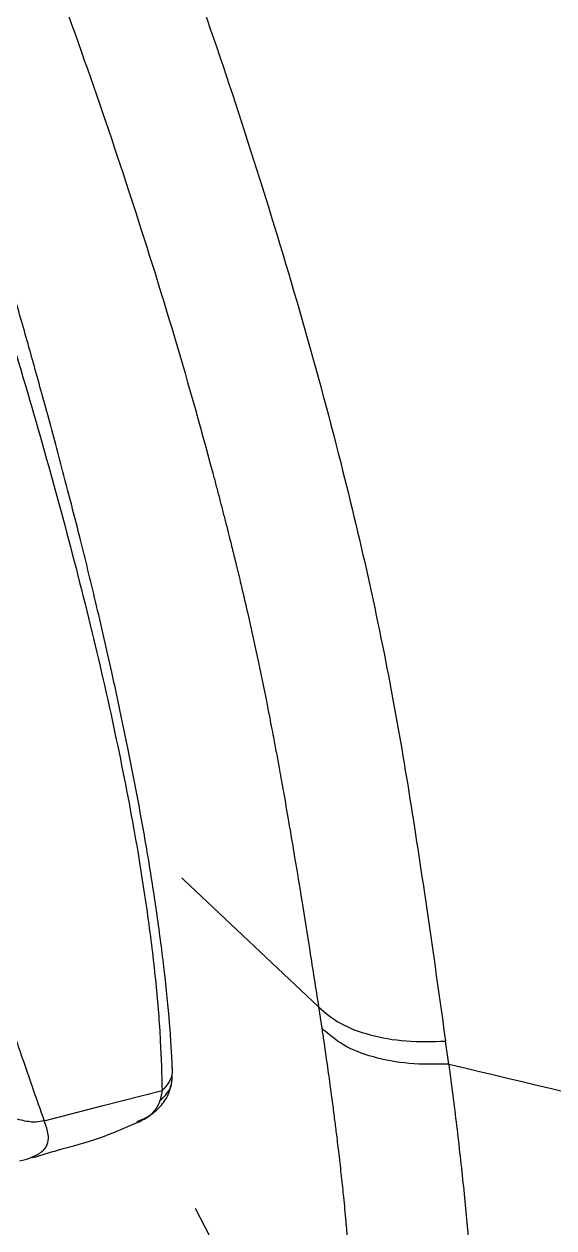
# Model space of a CAD drawing. Extents: x 832 to 912, y 781 to 934.
# Drawn here: x 858.048 to 859.743, y 877.831 to 881.68 of the extents above; entities that cross this region are included whole.
import ezdxf

# ---------------------------------------------------------------- set-up
doc = ezdxf.new("R2010")
doc.units = 0
doc.header["$MEASUREMENT"] = 0
doc.layers.add('1', color=4, linetype='Continuous')

# ---------------------------------------------------------------- blocks, each defined once
blk = doc.blocks.new('pillow top view')
at = {"layer": '1', "color": 3, "linetype": 'Continuous', "lineweight": 25}
for p, q in [((5.8865, -5.6587), (5.8887, -5.6185)), ((5.853, -5.6908), (5.8459, -5.7216)), ((5.8846, -5.6652), (5.8866, -5.6584)), ((5.7678, -5.7878), (5.7733, -5.7855))]:
    blk.add_line(p, q, dxfattribs=at)
at = {"layer": '1', "color": 3, "linetype": 'Continuous', "lineweight": 25, "flags": 128}
blk.add_lwpolyline([(5.4724, -5.7733), (5.6626, -5.7321), (5.8529, -5.6909)], dxfattribs=at)
at = {"layer": '1', "color": 3, "linetype": 'Continuous', "lineweight": 25}
for points, knots in [([(5.8884, -5.6198), (5.8879, -5.5739), (5.8869, -5.4801), (5.8764, -5.3125), (5.8606, -5.1355), (5.8401, -4.9558), (5.816, -4.7776), (5.7855, -4.5779), (5.7485, -4.3609), (5.7054, -4.1323), (5.6631, -3.9241), (5.6275, -3.7581), (5.5986, -3.6283), (5.5768, -3.5319), (5.5555, -3.44), (5.535, -3.3527), (5.5146, -3.2676), (5.4921, -3.1748), (5.4647, -3.0634), (5.4292, -2.922), (5.3846, -2.7483), (5.33, -2.5404), (5.2651, -2.2989), (5.1892, -2.0226), (5.1049, -1.7212), (5.0444, -1.5096), (5.0142, -1.4037)], [0, 0, 0, 0, 0.057912, 0.118209, 0.174442, 0.226943, 0.275916, 0.321493, 0.383596, 0.437845, 0.484672, 0.527325, 0.549538, 0.570566, 0.590423, 0.609121, 0.62667, 0.644687, 0.667926, 0.696694, 0.732769, 0.774945, 0.823277, 0.877866, 0.93885, 1, 1, 1, 1]), ([(4.9473, -1.4482), (4.9907, -1.5933), (5.0774, -1.8832), (5.2023, -2.3076), (5.3209, -2.7224), (5.4311, -3.1261), (5.5317, -3.5189), (5.6212, -3.8994), (5.6983, -4.2645), (5.7608, -4.6093), (5.8041, -4.9026), (5.8318, -5.1484), (5.8478, -5.3513), (5.8551, -5.5369), (5.8537, -5.6395), (5.853, -5.6908)], [0, 0, 0, 0, 0.083388, 0.166545, 0.249266, 0.331863, 0.414655, 0.498053, 0.581911, 0.665729, 0.748937, 0.811246, 0.87376, 0.936869, 1, 1, 1, 1]), ([(4.3322, -1.9182), (4.3762, -2.052), (4.4641, -2.3201), (4.5899, -2.7209), (4.7118, -3.119), (4.8279, -3.5118), (4.9382, -3.8969), (5.0335, -4.2391), (5.115, -4.5349), (5.1836, -4.7841), (5.2464, -5.0114), (5.3043, -5.2119), (5.3555, -5.3861), (5.4001, -5.5354), (5.4388, -5.6648), (5.4612, -5.7372), (5.4724, -5.7733)], [0, 0, 0, 0, 0.082589, 0.165416, 0.24837, 0.331192, 0.414034, 0.497446, 0.56062, 0.623393, 0.686188, 0.749611, 0.812567, 0.875073, 0.937549, 1, 1, 1, 1]), ([(5.8875, -5.6198), (5.8876, -5.6268), (5.8877, -5.6441), (5.8757, -5.6697), (5.8604, -5.6839), (5.853, -5.6907)], [0, 0, 0, 0, 0.26269, 0.641419, 1, 1, 1, 1]), ([(5.77, -5.7906), (5.7847, -5.7837), (5.815, -5.7693), (5.8507, -5.738), (5.8743, -5.7058), (5.8797, -5.6832), (5.8817, -5.6749)], [0, 0, 0, 0, 0.262404, 0.540965, 0.830869, 1, 1, 1, 1]), ([(5.8459, -5.7216), (5.8542, -5.7148), (5.8712, -5.7008), (5.8844, -5.6772), (5.885, -5.6622), (5.8851, -5.6583)], [0, 0, 0, 0, 0.410227, 0.846387, 1, 1, 1, 1]), ([(5.7733, -5.7855), (5.7849, -5.7813), (5.8254, -5.7666), (5.8373, -5.7404), (5.8459, -5.7216)], [0, 0, 0, 0, 0.286192, 1, 1, 1, 1]), ([(5.4724, -5.7733), (5.4635, -5.7746), (5.4512, -5.7763), (5.4234, -5.775), (5.4029, -5.7693), (5.3869, -5.7648)], [0, 0, 0, 0, 0.3618783, 0.5029836, 1, 1, 1, 1]), ([(5.4296, -5.8868), (5.4366, -5.8842), (5.4471, -5.8803), (5.4571, -5.874), (5.4636, -5.8692), (5.4689, -5.8642), (5.4732, -5.8592), (5.4802, -5.8487), (5.4837, -5.8366), (5.4839, -5.825), (5.4837, -5.8213), (5.4836, -5.8198), (5.4825, -5.8052), (5.4774, -5.789), (5.4724, -5.7733)], [0, 0, 0, 0, 0.109113, 0.164756, 0.21881, 0.2712, 0.321847, 0.370678, 0.577021, 0.639501, 0.654398, 0.666362, 0.675412, 1, 1, 1, 1]), ([(5.4303, -5.8891), (5.4577, -5.882), (5.53, -5.8633), (5.6458, -5.8387), (5.7289, -5.8062), (5.7689, -5.7906)], [0, 0, 0, 0, 0.240849, 0.635299, 1, 1, 1, 1]), ([(5.3888, -5.8978), (5.4014, -5.8953), (5.4173, -5.8922), (5.4275, -5.8877), (5.4296, -5.8868)], [0, 0, 0, 0, 0.794682, 1, 1, 1, 1])]:
    blk.add_open_spline(points, degree=3, knots=knots, dxfattribs=at)
blk = doc.blocks.new('2026 SOVEREIGN HL')
at = {"layer": '1', "color": 3, "linetype": 'Continuous', "lineweight": 25}
for p, q in [((27.261, 81.443), (27.2713, 81.3753)), ((27.6771, 81.2606), (27.667, 81.3337))]:
    blk.add_line(p, q, dxfattribs=at)
at = {"layer": '1', "color": 3, "linetype": 'Continuous', "lineweight": 25, "flags": 128}
for points in [[(26.8232, 81.8559), (26.831, 81.8485), (27.261, 81.443)], [(26.866, 80.7998), (26.9765, 80.5882), (27.3008, 79.9671)]]:
    blk.add_lwpolyline(points, dxfattribs=at)
at = {"layer": '1', "color": 3, "linetype": 'Continuous', "lineweight": 25}
for points, knots in [([(26.7227, 85.1043), (26.7807, 84.9463), (26.8967, 84.63), (27.0555, 84.1513), (27.2028, 83.6686), (27.3263, 83.2134), (27.4277, 82.7894), (27.5044, 82.4069), (27.5652, 82.0388), (27.6184, 81.6798), (27.6508, 81.4492), (27.667, 81.3337)], [0, 0, 0, 0, 0.123108, 0.246554, 0.370506, 0.495391, 0.596695, 0.698588, 0.799475, 0.899597, 1, 1, 1, 1]), ([(26.3289, 84.9695), (26.3841, 84.8219), (26.4945, 84.5263), (26.6486, 84.0739), (26.7935, 83.6148), (26.8851, 83.2916), (26.9327, 83.1121), (26.9428, 83.0739), (26.9526, 83.0359), (26.9623, 82.998), (26.9719, 82.9604), (26.9803, 82.9269), (26.9892, 82.8907), (27.0004, 82.8451), (27.0162, 82.7793), (27.0401, 82.6762), (27.0669, 82.5543), (27.0893, 82.4453), (27.1032, 82.3746), (27.1111, 82.3337), (27.1174, 82.301), (27.1225, 82.2737), (27.1285, 82.2414), (27.1373, 82.1936), (27.15, 82.1229), (27.1663, 82.0293), (27.1859, 81.9131), (27.2086, 81.7749), (27.2342, 81.6151), (27.2517, 81.5029), (27.261, 81.443)], [0, 0, 0, 0, 0.122287, 0.244951, 0.372481, 0.499393, 0.509918, 0.520418, 0.530891, 0.541336, 0.551751, 0.562135, 0.569136, 0.581851, 0.600226, 0.62421, 0.668831, 0.704401, 0.718736, 0.730723, 0.740335, 0.747554, 0.754825, 0.768936, 0.789943, 0.817909, 0.852875, 0.894812, 0.943812, 1, 1, 1, 1]), ([(27.261, 81.443), (27.2823, 81.4247), (27.3249, 81.388), (27.4232, 81.3515), (27.5386, 81.3305), (27.6242, 81.3327), (27.667, 81.3337)], [0, 0, 0, 0, 0.2500001, 0.499999, 0.7499991, 1, 1, 1, 1]), ([(27.6771, 81.2606), (27.6342, 81.2599), (27.5486, 81.2584), (27.4333, 81.2808), (27.3351, 81.3188), (27.2926, 81.3565), (27.2713, 81.3753)], [0, 0, 0, 0, 0.2499999, 0.4999992, 0.7499987, 1, 1, 1, 1]), ([(27.2713, 81.3753), (27.2734, 81.3612), (27.2787, 81.3258), (27.2875, 81.2652), (27.2968, 81.1986), (27.3051, 81.1359), (27.312, 81.0826), (27.3187, 81.029), (27.326, 80.9686), (27.3336, 80.9017), (27.3397, 80.8434), (27.3444, 80.7956), (27.3487, 80.7494), (27.3532, 80.6964), (27.3573, 80.6423), (27.3603, 80.5955), (27.3625, 80.5572), (27.3642, 80.522), (27.3657, 80.4859), (27.3667, 80.451), (27.3673, 80.4217), (27.3675, 80.4025), (27.3676, 80.3849), (27.3675, 80.3615), (27.3671, 80.3325), (27.3663, 80.3042), (27.3653, 80.2804), (27.364, 80.2586), (27.3627, 80.2392), (27.3613, 80.2218), (27.3599, 80.2063), (27.3583, 80.1913), (27.3566, 80.1768), (27.3547, 80.1627), (27.3526, 80.1483), (27.3499, 80.1318), (27.3462, 80.1116), (27.3411, 80.0873), (27.3351, 80.0636), (27.3288, 80.0417), (27.3227, 80.0228), (27.3161, 80.0043), (27.3114, 79.9923), (27.309, 79.9863)], [0, 0, 0, 0, 0.0171702, 0.0430853, 0.0744585, 0.0999959, 0.1221143, 0.1426287, 0.1696185, 0.2019901, 0.2332462, 0.2514016, 0.2710536, 0.3017141, 0.3328337, 0.3583128, 0.3807895, 0.4006833, 0.4232183, 0.4501773, 0.4714904, 0.4859923, 0.4929344, 0.5116298, 0.5409961, 0.5652388, 0.586805, 0.6075041, 0.629318, 0.6465755, 0.6639337, 0.6813905, 0.698942, 0.7165845, 0.7343144, 0.755102, 0.7837916, 0.8205202, 0.8654351, 0.8987893, 0.9323293, 0.9660604, 1, 1, 1, 1]), ([(27.6771, 81.2606), (28.1782, 81.1411), (29.1802, 80.9021), (30.183, 80.6672), (30.6843, 80.5498)], [0, 0, 0, 0, 0.500081, 1, 1, 1, 1]), ([(27.6771, 81.2606), (27.6815, 81.2276), (27.6903, 81.1612), (27.7024, 81.0628), (27.7137, 80.9649), (27.724, 80.8688), (27.7331, 80.7762), (27.741, 80.6889), (27.7476, 80.6073), (27.7535, 80.5244), (27.7589, 80.4351), (27.7631, 80.3468), (27.7659, 80.2656), (27.7673, 80.1953), (27.7676, 80.1178), (27.766, 80.0337), (27.7614, 79.9513), (27.7542, 79.8824), (27.7448, 79.8234), (27.7329, 79.7707), (27.7179, 79.7215), (27.7053, 79.6907), (27.6991, 79.6755)], [0, 0, 0, 0, 0.03601, 0.072346, 0.108982, 0.146294, 0.183071, 0.218605, 0.253004, 0.286553, 0.32801, 0.37731, 0.418541, 0.4598, 0.501227, 0.567997, 0.643363, 0.714736, 0.779854, 0.853417, 0.92793, 1, 1, 1, 1])]:
    blk.add_open_spline(points, degree=3, knots=knots, dxfattribs=at)
at = {"layer": '1', "rotation": 2.284948898486966}
blk.add_blockref('pillow top view', (20.6854, 86.6293), dxfattribs=at)

msp = doc.modelspace()

# ---------------------------------------------------------------- block references
at = {"layer": '1'}
msp.add_blockref('2026 SOVEREIGN HL', (831.7292, 797.0948), dxfattribs=at)

doc.saveas('drawing.dxf')
